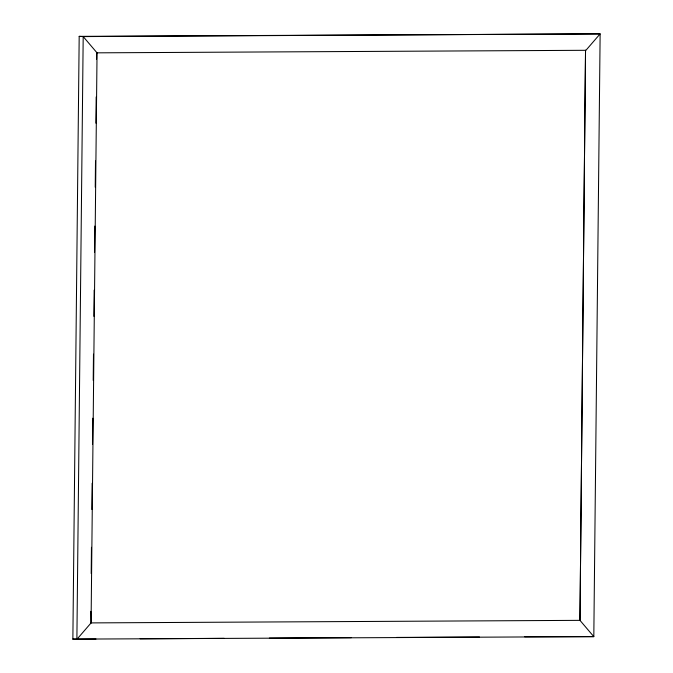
<?xml version="1.0" encoding="UTF-8"?>
<svg xmlns="http://www.w3.org/2000/svg" width="673" height="673" viewBox="0 0 673 673"><rect width="100%" height="100%" fill="white"/><g stroke="black" fill="none" stroke-linecap="round" stroke-linejoin="round"><path stroke-width="1.01" d="M72.869 639.131L79.187 36.367L600.131 33.869L593.813 636.633L72.869 639.131L95.987 639.014M79.187 36.367L83.191 36.586L97.047 52.864L91.074 622.92L90.796 611.353M91.192 573.556L91.461 547.309M91.856 509.52L92.134 483.273M92.538 444.432L92.815 418.185M93.211 380.388L93.488 354.141M93.883 316.352L94.161 290.105M94.557 252.308L94.826 226.061M95.238 187.22L95.507 160.973M95.903 123.184L96.18 96.937M96.576 59.14L96.643 52.839L585.939 50.298L600.131 33.869L83.191 36.586L76.882 639.35L91.074 622.92M90.67 622.904L579.966 620.355L593.813 636.633L524.662 636.759M140.119 638.778L224.168 638.341M269.351 638.097L351.298 637.668M396.481 637.432L479.487 636.995M585.535 50.273L579.966 620.355L585.535 50.273"/></g></svg>
